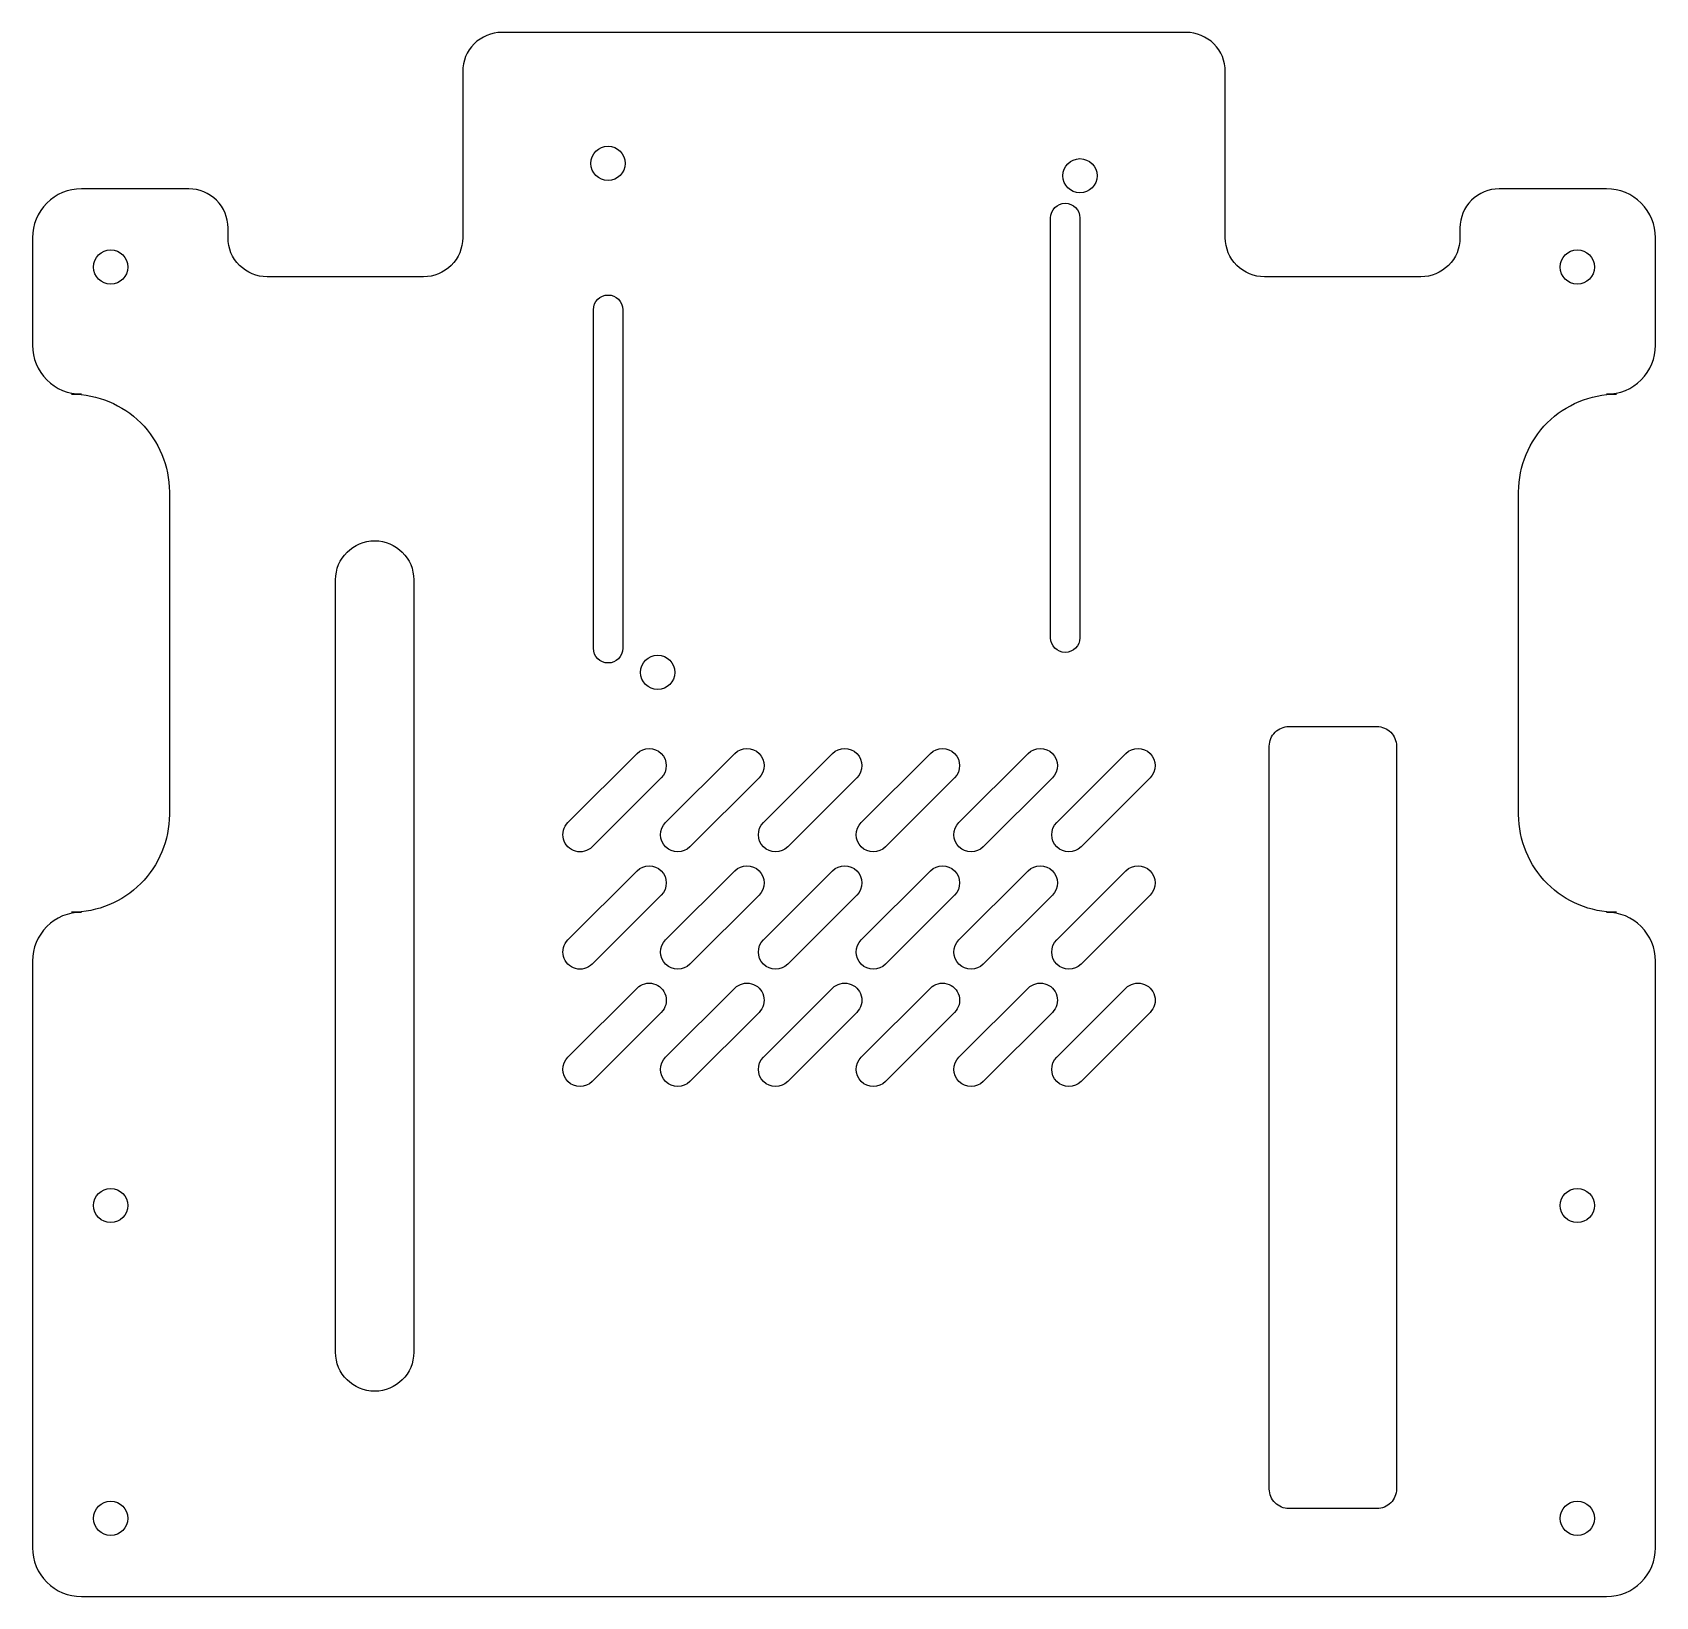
# Model space of a CAD drawing. Header units: millimetres. Extents: x 7 to 173, y -193 to -33.
import ezdxf

# ---------------------------------------------------------------- set-up
doc = ezdxf.new("R2010")
doc.units = ezdxf.units.MM

msp = doc.modelspace()

# ---------------------------------------------------------------- linework, layer by layer
for points in [[(55, -33, 0.414214), (51, -37), (51, -54, -0.414214), (47, -58), (31, -58, -0.414214), (27, -54), (27, -53, 0.414214), (23, -49), (12, -49, 0.414214), (7, -54), (7, -65, 0.414214), (12, -70), (11, -70, -0.414214), (21, -80), (21, -113, -0.414214), (11, -123), (12, -123, 0.414214), (7, -128), (7, -188, 0.414214), (12, -193), (168, -193, 0.414214), (173, -188), (173, -128, 0.414214), (168, -123), (169, -123, -0.414214), (159, -113), (159, -80, -0.414214), (169, -70), (168, -70, 0.414214), (173, -65), (173, -54, 0.414214), (168, -49), (157, -49, 0.414214), (153, -53), (153, -54, -0.414214), (149, -58), (133, -58, -0.414214), (129, -54), (129, -37, 0.414214), (125, -33)], [(114.13, -51.98), (114.13, -94.92, -1), (111.13, -94.92), (111.13, -51.98, -1)], [(64.37, -96), (64.37, -61.36, -1), (67.37, -61.36), (67.37, -96, -1)], [(46, -89), (46, -168, -1), (38, -168), (38, -89, -1)], [(133.5, -182), (133.5, -106, -0.414214), (135.5, -104), (144.5, -104, -0.414214), (146.5, -106), (146.5, -182, -0.414214), (144.5, -184), (135.5, -184, -0.414214)], [(71.31, -109.24), (64.24, -116.31, -1), (61.76, -113.83), (68.83, -106.76, -1)], [(71.76, -113.83), (78.83, -106.76, -1), (81.31, -109.24), (74.24, -116.31, -1)], [(88.83, -106.76, -1), (91.31, -109.24), (84.24, -116.31, -1), (81.76, -113.83)], [(91.76, -113.83), (98.83, -106.76, -1), (101.31, -109.24), (94.24, -116.31, -1)], [(101.76, -113.83), (108.83, -106.76, -1), (111.31, -109.24), (104.24, -116.31, -1)], [(118.83, -106.76, -1), (121.31, -109.24), (114.24, -116.31, -1), (111.76, -113.83)], [(61.76, -125.83), (68.83, -118.76, -1), (71.31, -121.24), (64.24, -128.31, -1)], [(71.76, -125.83), (78.83, -118.76, -1), (81.31, -121.24), (74.24, -128.31, -1)], [(88.83, -118.76, -1), (91.31, -121.24), (84.24, -128.31, -1), (81.76, -125.83)], [(91.76, -125.83), (98.83, -118.76, -1), (101.31, -121.24), (94.24, -128.31, -1)], [(101.76, -125.83), (108.83, -118.76, -1), (111.31, -121.24), (104.24, -128.31, -1)], [(118.83, -118.76, -1), (121.31, -121.24), (114.24, -128.31, -1), (111.76, -125.83)], [(61.76, -137.83), (68.83, -130.76, -1), (71.31, -133.24), (64.24, -140.31, -1)], [(71.76, -137.83), (78.83, -130.76, -1), (81.31, -133.24), (74.24, -140.31, -1)], [(88.83, -130.76, -1), (91.31, -133.24), (84.24, -140.31, -1), (81.76, -137.83)], [(91.76, -137.83), (98.83, -130.76, -1), (101.31, -133.24), (94.24, -140.31, -1)], [(101.76, -137.83), (108.83, -130.76, -1), (111.31, -133.24), (104.24, -140.31, -1)], [(118.83, -130.76, -1), (121.31, -133.24), (114.24, -140.31, -1), (111.76, -137.83)]]:
    msp.add_lwpolyline(points, format="xyb", close=True)
for centre in [(65.87, -46.39), (114.13, -47.66), (15, -57), (165, -57), (70.95, -98.46), (15, -153), (165, -153), (15, -185), (165, -185)]:
    msp.add_circle(centre, 1.75)

doc.saveas('drawing.dxf')
